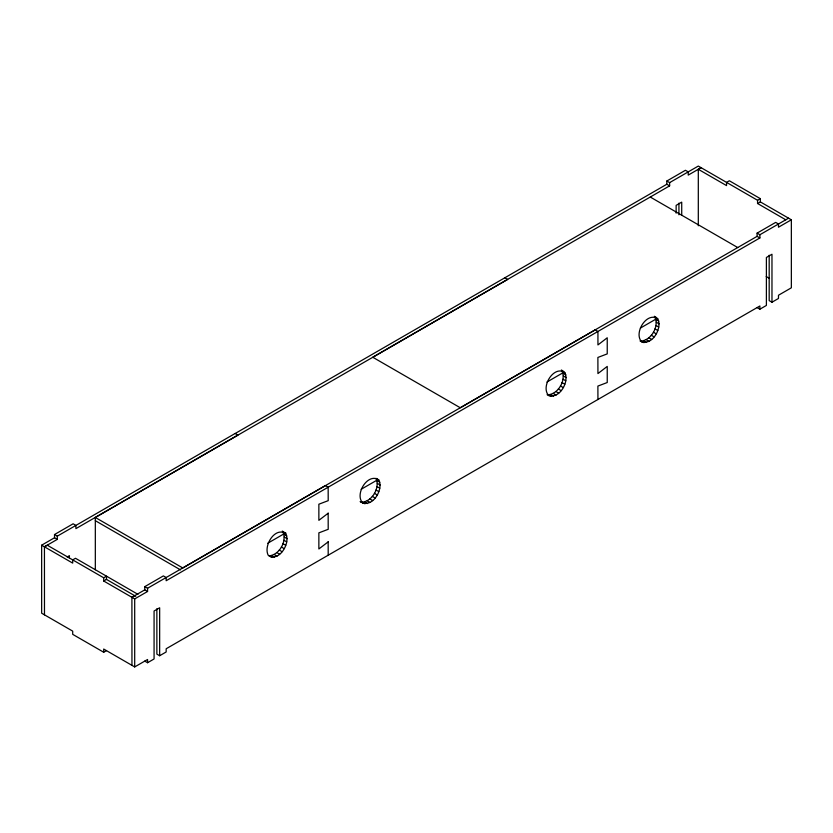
<?xml version="1.0" encoding="UTF-8"?>
<svg xmlns="http://www.w3.org/2000/svg" width="833" height="833" viewBox="0 0 833 833"><rect width="100%" height="100%" fill="white"/><g stroke="black" fill="none" stroke-linecap="round" stroke-linejoin="round"><path stroke-width="1.25" d="M271.964 557.475L269.174 555.871C279.399 554.778 287.104 541.419 282.939 532.027L285.729 533.641C290.894 543.147 278.94 562.629 268.278 555.351C263.113 545.844 275.067 526.362 285.729 533.641M362.23 502.195C372.455 501.102 380.16 487.753 375.995 478.35L378.786 479.964C383.961 490.054 371.601 509.421 360.148 501.549L365.021 503.809M551.04 396.404L548.249 394.8C558.474 393.707 566.18 380.348 562.015 370.956L564.805 372.57C569.762 382.347 558.454 400.965 547.094 394.686M644.003 342.686L641.212 341.072C651.437 339.979 659.142 326.63 654.977 317.227L657.768 318.841C662.724 328.619 651.416 347.236 640.056 340.968M328.202 513.19L318.862 520.333L318.862 504.215L328.202 500.664L328.16 487.211M328.202 541.835L318.862 548.968L318.862 532.86L328.202 529.309L328.16 513.17M54.52 534.536L73.117 523.801L75.907 525.404L75.907 528.632L237.905 435.107L235.114 433.493L57.31 536.15L54.52 534.536L54.52 537.754L41.65 545.188L41.65 613.203L72.7 631.133L72.7 634.35L103.698 652.249L106.489 650.646M235.156 433.514L666.837 184.239L666.837 181.021L685.434 170.276L688.225 171.89L688.225 175.107L701.094 167.683L698.304 169.297L698.304 225.764M666.837 181.021L669.628 182.625L698.304 166.069L757.561 200.284L760.342 198.671L760.342 201.898L757.561 203.502L757.561 200.284M57.31 536.15L57.31 539.367L44.441 546.802L44.482 614.848M669.628 182.625L669.628 185.853L372.767 357.242L460.285 407.764L757.093 236.353L759.883 237.957L759.883 234.739L757.093 233.125L757.093 236.353M44.482 546.823L47.273 545.209L103.698 577.79L106.489 576.176L106.489 579.404L103.698 581.007L103.698 577.79M95.326 569.741L95.326 517.47L507.672 279.399L504.84 277.764M67.161 556.944L69.399 555.663L69.399 558.256M131.958 665.338L131.906 597.292L144.775 589.868L144.775 586.651L163.372 575.905L166.163 577.519L166.163 580.736L759.883 237.957M757.093 233.125L775.69 222.39L778.48 224.004L778.48 227.222L791.35 219.797L791.35 287.812L778.48 295.246L778.48 298.464L771.972 302.223L769.182 300.609L769.182 255.231M144.775 586.651L147.566 588.254L325.37 485.608L328.202 487.243M759.883 234.739L788.559 218.184M131.958 597.323L134.748 595.71M595.147 329.899L182.802 567.971L95.326 517.47M103.698 581.007L134.696 598.906L147.566 591.482L147.566 588.254M267.737 543.231L285.75 532.828M361.168 489.283L378.057 479.537M546.927 382.045L563.816 372.289M640.369 328.098L657.247 318.341M103.698 652.249L103.698 649.032L134.696 666.931L147.566 659.497L147.566 662.724L144.775 661.11M147.566 662.724L154.074 658.965L154.074 610.995L159.655 607.767L159.655 655.738L156.864 654.134L156.864 608.746M159.655 655.738L166.163 651.979L166.163 648.761L759.883 305.982L759.883 309.199L757.093 307.596M759.883 309.199L766.391 305.44L766.391 257.47L771.972 254.252L771.972 302.223M657.768 318.841C646.783 311.115 633.028 333.575 641.92 342.04M564.805 372.57C553.81 364.844 540.065 387.303 548.957 395.769M760.342 198.671L729.344 180.771L726.553 182.385L726.553 185.603L698.304 169.297M760.342 201.898L791.35 219.797M757.561 203.502L785.769 219.797M666.837 184.239L669.628 185.853M650.25 197.036L737.715 247.536M766.235 276.535L769.494 278.42M654.311 316.28L656.165 317.352M655.987 319.456L658.778 321.069M656.331 322.267L659.122 323.881M655.987 325.484L658.778 327.088M654.977 328.868L657.768 330.482M653.384 332.2L656.165 333.814M651.291 335.251L654.082 336.865M648.865 337.823L651.656 339.427M646.252 339.718L649.042 341.332M643.649 340.832L646.439 342.446M595.095 329.878L597.938 331.513L597.938 344.935L607.236 337.781L607.236 353.89L597.886 357.44L597.938 373.58L607.236 366.416L607.236 382.524L597.886 386.085L597.938 399.538M561.348 370.008L563.202 371.081M563.025 373.184L565.815 374.788M563.368 375.995L566.159 377.609M563.025 379.202L565.815 380.816M562.015 382.586L564.805 384.2M560.411 385.929L563.202 387.532M558.329 388.98L561.119 390.594M555.903 391.541L558.693 393.155M553.289 393.447L556.08 395.061M550.686 394.561L553.476 396.164M377.005 480.579L379.796 482.192M377.349 483.39L380.14 485.004M377.005 486.597L379.796 488.211M375.995 489.991L378.786 491.605M374.392 493.323L377.182 494.937M372.309 496.374L375.1 497.988M369.873 498.946L372.663 500.55M367.27 500.841L370.06 502.455M364.667 501.955L367.457 503.569M282.272 531.079L284.126 532.152M283.949 534.255L286.739 535.858M284.292 537.066L287.083 538.68M283.949 540.273L286.739 541.887M282.939 543.657L285.729 545.271M281.335 547L284.126 548.603M279.253 550.051L282.043 551.665M276.827 552.612L279.617 554.226M274.213 554.518L277.004 556.132M271.61 555.621L274.401 557.235M95.326 520.687L180.553 569.897M54.52 537.754L57.31 539.367M144.775 589.868L147.566 591.482M137.945 594.335L75.491 558.277L72.7 559.891L72.7 563.108L41.65 545.188M106.249 579.268L135.758 596.303M378.786 479.964C367.79 472.238 354.046 494.698 362.938 503.163M681.717 215.101L681.717 202.138L676.136 205.366L676.136 213.144M678.926 203.127L678.926 214.789M328.16 541.804L328.202 555.257M134.696 598.906L134.696 666.931"/></g></svg>
